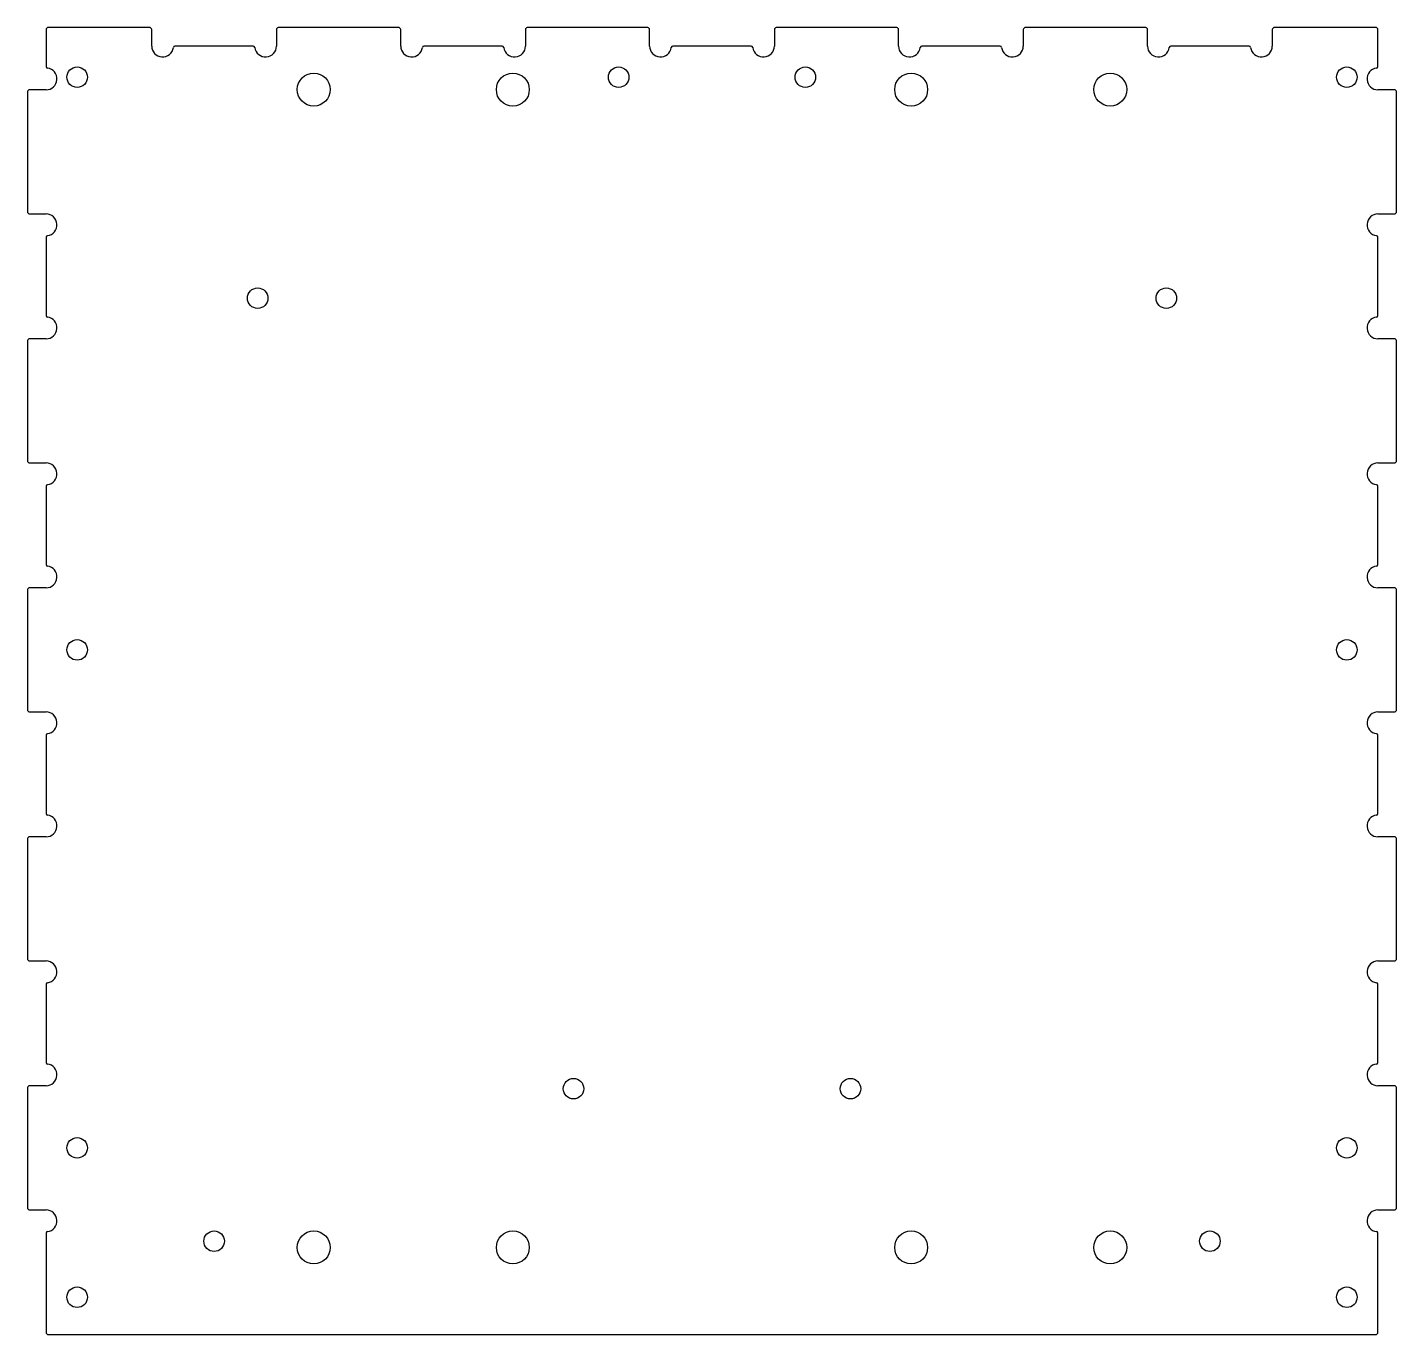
# Model space of a CAD drawing. Header units: millimetres. Extents: x 0 to 220, y 0 to 210.
import ezdxf

# ---------------------------------------------------------------- set-up
doc = ezdxf.new("R2010")
doc.units = ezdxf.units.MM

msp = doc.modelspace()

# ---------------------------------------------------------------- linework, layer by layer
for p, q in [((3, 209.65), (3, 203.71)), ((3.07, 209.82), (3.18, 209.93)), ((19.62, 210), (3.35, 210)), ((19.8, 209.93), (19.9, 209.82)), ((19.97, 207), (19.97, 209.65)), ((40.03, 209.65), (40.03, 207)), ((40.1, 209.82), (40.2, 209.93)), ((59.62, 210), (40.38, 210)), ((59.8, 209.93), (59.9, 209.82)), ((59.98, 207), (59.98, 209.65)), ((80.03, 209.65), (80.03, 207)), ((80.1, 209.82), (80.2, 209.93)), ((99.62, 210), (80.38, 210)), ((99.8, 209.93), (99.9, 209.82)), ((99.97, 207), (99.97, 209.65)), ((120.03, 209.65), (120.03, 207)), ((120.1, 209.82), (120.2, 209.93)), ((139.62, 210), (120.38, 210)), ((139.8, 209.93), (139.9, 209.82)), ((139.97, 207), (139.97, 209.65)), ((160.02, 209.65), (160.02, 207)), ((160.1, 209.82), (160.2, 209.93)), ((179.62, 210), (160.38, 210)), ((179.8, 209.93), (179.9, 209.82)), ((179.98, 207), (179.98, 209.65)), ((200.03, 209.65), (200.03, 207)), ((200.1, 209.82), (200.2, 209.93)), ((216.65, 210), (200.38, 210)), ((216.82, 209.93), (216.93, 209.82)), ((217, 203.71), (217, 209.65)), ((36.29, 207), (23.71, 207)), ((76.29, 207), (63.71, 207)), ((116.29, 207), (103.71, 207)), ((156.29, 207), (143.71, 207)), ((196.29, 207), (183.71, 207)), ((0, 199.62), (0, 180.38)), ((0.07, 199.8), (0.18, 199.9)), ((3, 199.97), (0.35, 199.97)), ((219.65, 199.97), (217, 199.97)), ((219.82, 199.9), (219.93, 199.8)), ((220, 180.38), (220, 199.62)), ((0.18, 180.1), (0.07, 180.2)), ((0.35, 180.03), (3, 180.03)), ((217, 180.03), (219.65, 180.03)), ((219.93, 180.2), (219.82, 180.1)), ((3, 176.29), (3, 163.71)), ((217, 163.71), (217, 176.29)), ((0, 159.62), (0, 140.38)), ((0.07, 159.8), (0.18, 159.9)), ((3, 159.97), (0.35, 159.97)), ((219.65, 159.97), (217, 159.97)), ((219.82, 159.9), (219.93, 159.8)), ((220, 140.38), (220, 159.62)), ((0.18, 140.1), (0.07, 140.2)), ((0.35, 140.03), (3, 140.03)), ((217, 140.03), (219.65, 140.03)), ((219.93, 140.2), (219.82, 140.1)), ((3, 136.29), (3, 123.71)), ((217, 123.71), (217, 136.29)), ((0, 119.62), (0, 100.38)), ((0.07, 119.8), (0.18, 119.9)), ((3, 119.97), (0.35, 119.97)), ((219.65, 119.97), (217, 119.97)), ((219.82, 119.9), (219.93, 119.8)), ((220, 100.38), (220, 119.62)), ((0.18, 100.1), (0.07, 100.2)), ((0.35, 100.02), (3, 100.02)), ((217, 100.02), (219.65, 100.02)), ((219.93, 100.2), (219.82, 100.1)), ((3, 96.29), (3, 83.71)), ((217, 83.71), (217, 96.29)), ((0, 79.62), (0, 60.38)), ((0.07, 79.8), (0.18, 79.9)), ((3, 79.97), (0.35, 79.97)), ((219.65, 79.97), (217, 79.97)), ((219.82, 79.9), (219.93, 79.8)), ((220, 60.38), (220, 79.62)), ((0.18, 60.1), (0.07, 60.2)), ((0.35, 60.02), (3, 60.02)), ((217, 60.02), (219.65, 60.02)), ((219.93, 60.2), (219.82, 60.1)), ((3, 56.29), (3, 43.71)), ((217, 43.71), (217, 56.29)), ((0, 39.62), (0, 20.38)), ((0.07, 39.8), (0.18, 39.9)), ((3, 39.97), (0.35, 39.97)), ((219.65, 39.97), (217, 39.97)), ((219.82, 39.9), (219.93, 39.8)), ((220, 20.38), (220, 39.62)), ((0.18, 20.1), (0.07, 20.2)), ((0.35, 20.03), (3, 20.03)), ((217, 20.03), (219.65, 20.03)), ((219.93, 20.2), (219.82, 20.1)), ((3, 16.29), (3, 0.35)), ((217, 0.35), (217, 16.29)), ((3.18, 0.07), (3.07, 0.18)), ((3.35, 0), (216.65, 0)), ((216.82, 0.07), (216.93, 0.18))]:
    msp.add_line(p, q)
for centre, radius in [((8, 202), 1.65), ((46, 200), 2.65), ((78, 200), 2.65), ((95, 202), 1.65), ((125, 202), 1.65), ((142, 200), 2.65), ((174, 200), 2.65), ((212, 202), 1.65), ((37, 166.5), 1.65), ((183, 166.5), 1.65), ((8, 110), 1.65), ((212, 110), 1.65), ((87.75, 39.5), 1.65), ((132.25, 39.5), 1.65), ((8, 30), 1.65), ((212, 30), 1.65), ((30, 15), 1.65), ((46, 14), 2.65), ((78, 14), 2.65), ((142, 14), 2.65), ((174, 14), 2.65), ((190, 15), 1.65), ((8, 6), 1.65), ((212, 6), 1.65)]:
    msp.add_circle(centre, radius)
for centre, radius, start, end in [((3.25, 209.65), 0.25, -225, -180), ((3.35, 209.75), 0.25, -270, -225), ((19.62, 209.75), 0.25, 45, 90), ((19.72, 209.65), 0.25, 0, 45), ((40.28, 209.65), 0.25, -225, -180), ((40.38, 209.75), 0.25, -270, -225), ((59.62, 209.75), 0.25, 45, 90), ((59.73, 209.65), 0.25, 0, 45), ((80.28, 209.65), 0.25, -225, -180), ((80.38, 209.75), 0.25, -270, -225), ((99.62, 209.75), 0.25, 45, 90), ((99.72, 209.65), 0.25, 0, 45), ((120.28, 209.65), 0.25, -225, -180), ((120.38, 209.75), 0.25, -270, -225), ((139.62, 209.75), 0.25, 45, 90), ((139.72, 209.65), 0.25, 0, 45), ((160.27, 209.65), 0.25, -225, -180), ((160.38, 209.75), 0.25, -270, -225), ((179.62, 209.75), 0.25, 45, 90), ((179.73, 209.65), 0.25, 0, 45), ((200.28, 209.65), 0.25, 135, 180), ((200.38, 209.75), 0.25, 90, 135), ((216.65, 209.75), 0.25, 45, 90), ((216.75, 209.65), 0.25, 0, 45), ((21.72, 207), 1.75, 180, 352.8192), ((23.71, 206.75), 0.25, 90, 172.8192), ((36.29, 206.75), 0.25, 7.1808, 90), ((38.28, 207), 1.75, 187.1808, 360), ((61.73, 207), 1.75, 180, 352.8192), ((63.71, 206.75), 0.25, 90, 172.8192), ((76.29, 206.75), 0.25, 7.1808, 90), ((78.28, 207), 1.75, 187.1808, 360), ((101.72, 207), 1.75, 180, 352.8192), ((103.71, 206.75), 0.25, 90, 172.8192), ((116.29, 206.75), 0.25, 7.1808, 90), ((118.28, 207), 1.75, 187.1808, 360), ((141.72, 207), 1.75, 180, 352.8192), ((143.71, 206.75), 0.25, 90, 172.8192), ((156.29, 206.75), 0.25, 7.1808, 90), ((158.27, 207), 1.75, 187.1808, 360), ((181.73, 207), 1.75, 180, 352.8192), ((183.71, 206.75), 0.25, 90, 172.8192), ((196.29, 206.75), 0.25, 7.1808, 90), ((198.28, 207), 1.75, 187.1808, 360), ((3.25, 203.71), 0.25, 180, 262.8192), ((3, 201.72), 1.75, 270, 442.8192), ((217, 201.72), 1.75, 97.1808, 270), ((216.75, 203.71), 0.25, -82.8192, 0), ((0.25, 199.62), 0.25, 135, 180), ((0.35, 199.72), 0.25, 90, 135), ((219.65, 199.72), 0.25, 405, 450), ((219.75, 199.62), 0.25, 360, 405), ((0.25, 180.38), 0.25, -180, -135), ((0.35, 180.28), 0.25, -135, -90), ((3, 178.28), 1.75, 277.1808, 450), ((217, 178.28), 1.75, 90, 262.8192), ((219.65, 180.28), 0.25, -90, -45), ((219.75, 180.38), 0.25, -45, 0), ((3.25, 176.29), 0.25, 97.1808, 180), ((216.75, 176.29), 0.25, 0, 82.8192), ((3.25, 163.71), 0.25, 180, 262.8192), ((3, 161.72), 1.75, 270, 442.8192), ((217, 161.72), 1.75, 97.1808, 270), ((216.75, 163.71), 0.25, -82.8192, 0), ((0.25, 159.62), 0.25, 135, 180), ((0.35, 159.72), 0.25, 90, 135), ((219.65, 159.72), 0.25, 405, 450), ((219.75, 159.62), 0.25, 360, 405), ((0.25, 140.38), 0.25, -180, -135), ((0.35, 140.28), 0.25, -135, -90), ((3, 138.28), 1.75, 277.1808, 450), ((217, 138.28), 1.75, 90, 262.8192), ((219.65, 140.28), 0.25, -90, -45), ((219.75, 140.38), 0.25, -45, 0), ((3.25, 136.29), 0.25, 97.1808, 180), ((216.75, 136.29), 0.25, 0, 82.8192), ((3.25, 123.71), 0.25, 180, 262.8192), ((3, 121.72), 1.75, 270, 442.8192), ((217, 121.72), 1.75, 97.1808, 270), ((216.75, 123.71), 0.25, -82.8192, 0), ((0.25, 119.62), 0.25, 135, 180), ((0.35, 119.72), 0.25, 90, 135), ((219.65, 119.72), 0.25, 405, 450), ((219.75, 119.62), 0.25, 360, 405), ((0.25, 100.38), 0.25, -180, -135), ((0.35, 100.28), 0.25, -135, -90), ((3, 98.28), 1.75, 277.1808, 450), ((217, 98.28), 1.75, 90, 262.8192), ((219.65, 100.28), 0.25, -90, -45), ((219.75, 100.38), 0.25, -45, 0), ((3.25, 96.29), 0.25, 97.1808, 180), ((216.75, 96.29), 0.25, 0, 82.8192), ((3.25, 83.71), 0.25, 180, 262.8192), ((216.75, 83.71), 0.25, -82.8192, 0), ((3, 81.72), 1.75, 270, 442.8192), ((217, 81.72), 1.75, 97.1808, 270), ((0.25, 79.62), 0.25, 135, 180), ((0.35, 79.72), 0.25, 90, 135), ((219.65, 79.72), 0.25, 405, 450), ((219.75, 79.62), 0.25, 360, 405), ((0.25, 60.38), 0.25, -180, -135), ((0.35, 60.27), 0.25, -135, -90), ((3, 58.27), 1.75, 277.1808, 450), ((217, 58.27), 1.75, 90, 262.8192), ((219.65, 60.27), 0.25, -90, -45), ((219.75, 60.38), 0.25, -45, 0), ((3.25, 56.29), 0.25, 97.1808, 180), ((216.75, 56.29), 0.25, 0, 82.8192), ((3.25, 43.71), 0.25, 180, 262.8192), ((3, 41.73), 1.75, 270, 442.8192), ((217, 41.73), 1.75, 97.1808, 270), ((216.75, 43.71), 0.25, -82.8192, 0), ((0.25, 39.62), 0.25, 135, 180), ((0.35, 39.72), 0.25, 90, 135), ((219.65, 39.72), 0.25, 405, 450), ((219.75, 39.62), 0.25, 360, 405), ((0.25, 20.38), 0.25, 180, 225), ((0.35, 20.28), 0.25, 225, 270), ((3, 18.28), 1.75, 277.1808, 450), ((217, 18.28), 1.75, 90, 262.8192), ((219.65, 20.28), 0.25, -90, -45), ((219.75, 20.38), 0.25, -45, 0), ((3.25, 16.29), 0.25, 97.1808, 180), ((216.75, 16.29), 0.25, 0, 82.8192), ((3.25, 0.35), 0.25, 180, 225), ((3.35, 0.25), 0.25, 225, 270), ((216.65, 0.25), 0.25, 270, 315), ((216.75, 0.35), 0.25, 315, 360)]:
    msp.add_arc(centre, radius, start, end)

doc.saveas('drawing.dxf')
